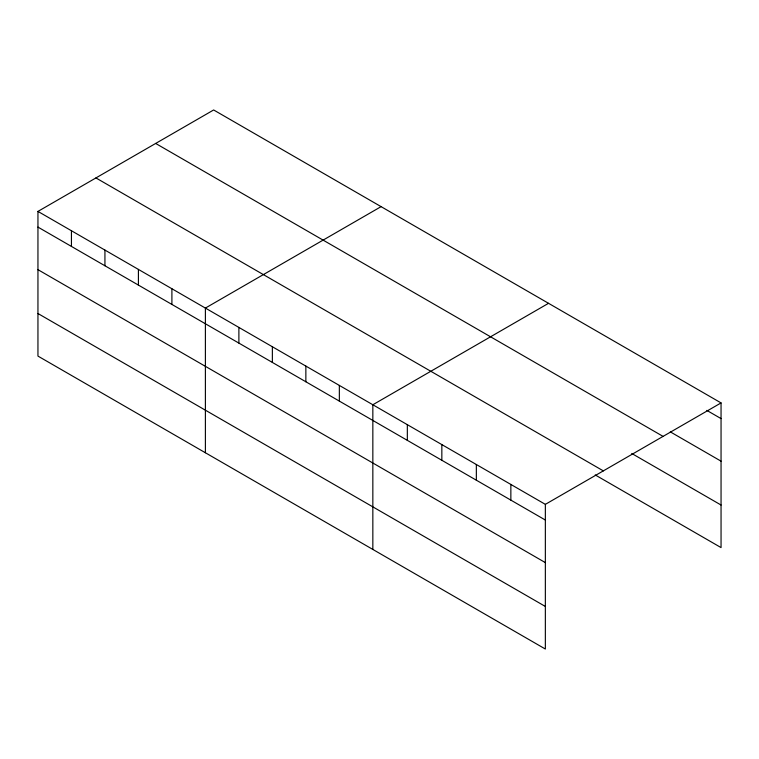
<?xml version="1.0" encoding="UTF-8"?>
<svg xmlns="http://www.w3.org/2000/svg" width="759" height="759" viewBox="0 0 759 759"><rect width="100%" height="100%" fill="white"/><g stroke="black" fill="none" stroke-linecap="round" stroke-linejoin="round"><path stroke-width="1.14" d="M37.95 211.41L545.351 504.356L545.351 649.03L37.95 356.085L37.95 211.41L213.649 109.97L721.05 402.915L721.05 547.59L595.217 474.944M381.084 206.638L205.395 308.078L205.395 452.753M548.529 303.315L372.84 404.756L372.84 549.431M545.351 504.356L721.05 402.915M706.847 410.401L721.05 418.598M670.311 431.871L721.05 461.168M155.661 143.442L663.072 436.387M631.744 453.465L721.05 505.029M95.928 177.929L603.339 470.884M37.95 227.093L545.351 520.038M37.95 269.663L545.351 562.609M37.95 313.514L545.351 606.46M510.854 484.432L510.854 500.115M476.348 464.508L476.348 480.2M441.842 444.594L441.842 460.277M407.336 424.67L407.336 440.353M339.349 385.42L339.349 401.103M305.858 366.085L305.858 381.768M272.367 346.749L272.367 362.432M238.886 327.414L238.886 343.096M171.904 288.743L171.904 304.425M138.413 269.407L138.413 285.099M104.932 250.072L104.932 265.764M71.441 230.736L71.441 246.428"/></g></svg>
